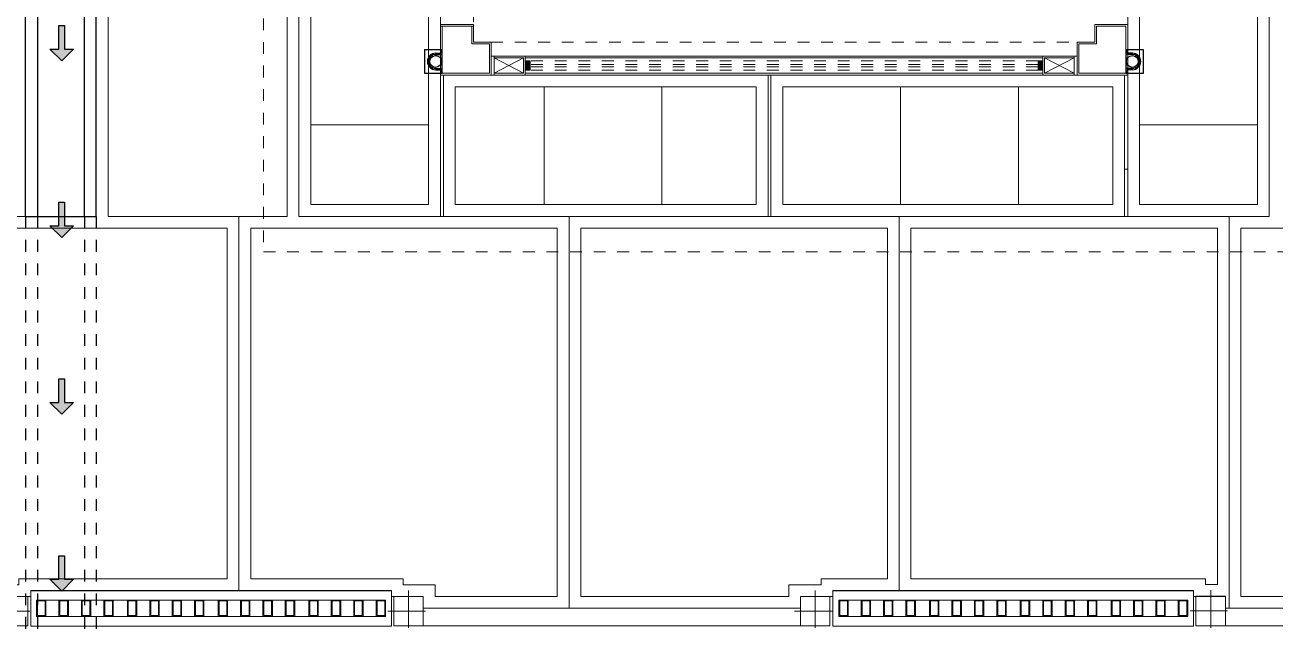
# Model space of a CAD drawing. Header units: metres. Extents: x 349703 to 349913, y 9282546 to 9282694.
# Drawn here: x 349797.55 to 349808.15, y 9282602.97 to 9282608.09 of the extents above; entities that cross this region are included whole.
import ezdxf

# ---------------------------------------------------------------- set-up
doc = ezdxf.new("R2010")
doc.units = ezdxf.units.M
doc.header["$LTSCALE"] = 0.25
for name, pattern in [('01 nivel$0$HIDDEN2', [0.1875, 0.125, -0.0625]), ('DASHDOT', [3.556, 2.54, -0.508, 0, -0.508]), ('EJE', [20, 15, -2.5, 0, -2.5]), ('HIDDEN', [0.375, 0.25, -0.125])]:
    doc.linetypes.add(name, pattern=pattern)
for name, color, linetype, lineweight in [('.', 7, 'Continuous', 0), ('0_ CUNETAS', 160, 'Continuous', 5), ('0_VANOS', 30, 'Continuous', 9), ('ARQ-FONDO', 253, 'CONTINUOUS', 9), ('CUNETAS-RED', 5, 'CONTINUOUS', 18)]:
    doc.layers.add(name, color=color, linetype=linetype, lineweight=lineweight)

# ---------------------------------------------------------------- blocks, each defined once
blk = doc.blocks.new('*U740')
at = {"linetype": 'Continuous', "true_color": 0xbebebe}
for points in [[(3032.131, 1351.189), (3032.131, 1351.269), (3032.171, 1351.269), (3032.171, 1351.189)], [(3036.481, 1351.189), (3036.481, 1351.269), (3036.521, 1351.269), (3036.521, 1351.189)]]:
    blk.add_hatch(color=9, dxfattribs=at).paths.add_polyline_path(points)
at = {"layer": '0_VANOS', "linetype": 'Continuous'}
for p, q in [((3032.131, 1351.269), (3032.171, 1351.269)), ((3032.131, 1351.269), (3032.131, 1351.189)), ((3032.171, 1351.269), (3032.171, 1351.189)), ((3036.481, 1351.189), (3036.481, 1351.269)), ((3036.481, 1351.269), (3036.521, 1351.269)), ((3036.521, 1351.269), (3036.521, 1351.189)), ((3032.171, 1351.189), (3032.131, 1351.189)), ((3036.521, 1351.189), (3036.481, 1351.189))]:
    blk.add_line(p, q, dxfattribs=at)
at = {"layer": '0_VANOS', "linetype": '01 nivel$0$HIDDEN2', "ltscale": 0.5}
for p, q in [((3032.171, 1351.269), (3036.481, 1351.269)), ((3032.171, 1351.239), (3036.481, 1351.239)), ((3032.171, 1351.219), (3036.481, 1351.219)), ((3032.171, 1351.189), (3036.481, 1351.189))]:
    blk.add_line(p, q, dxfattribs=at)
at = {"layer": '0_VANOS', "linetype": '01 nivel$0$HIDDEN2'}
blk.add_line((3036.481, 1351.269), (3036.521, 1351.269), dxfattribs=at)
blk = doc.blocks.new('junta vereda 0.8')
at = {"layer": 'ARQ-FONDO'}
blk.add_lwpolyline([(0.013, 0), (-0.013, 0), (-0.013, 0.8), (0.013, 0.8)], close=True, dxfattribs=at)
blk = doc.blocks.new('VESTIDORS')
at = {"layer": 'ARQ-FONDO'}
for p, q in [((349867.937, 9282570.713, 20.549), (349867.687, 9282570.583, 20.549)), ((349867.687, 9282570.713, 20.549), (349867.937, 9282570.583, 20.549)), ((349872.357, 9282570.713, 20.549), (349872.607, 9282570.583, 20.549)), ((349872.607, 9282570.713, 20.549), (349872.357, 9282570.583, 20.549))]:
    blk.add_line(p, q, dxfattribs=at)
at = {"layer": 'ARQ-FONDO', "lineweight": -2}
for p, q in [((349872.342, 9282570.728, -420.959), (349867.862, 9282570.728, -420.959)), ((349872.342, 9282570.713, -420.959), (349867.952, 9282570.713, -420.959)), ((349872.142, 9282570.568, -420.959), (349867.862, 9282570.568, -420.959)), ((349872.342, 9282570.583, -420.959), (349867.952, 9282570.583, -420.959))]:
    blk.add_line(p, q, dxfattribs=at)
at = {"layer": 'ARQ-FONDO', "linetype": 'HIDDEN', "ltscale": 0.7, "elevation": 20.549}
for points in [[(349874.562, 9282583.848), (349874.562, 9282569.068), (349865.732, 9282569.068), (349865.732, 9282583.848)], [(349873.062, 9282581.918), (349872.782, 9282581.918), (349872.782, 9282570.983), (349873.062, 9282570.983)], [(349872.632, 9282570.568), (349872.632, 9282570.848), (349867.662, 9282570.848), (349867.662, 9282570.568)]]:
    blk.add_lwpolyline(points, close=True, dxfattribs=at)
at = {"layer": 'ARQ-FONDO'}
for points, elevation in [([(349866.032, 9282573.246), (349866.032, 9282569.368), (349867.232, 9282569.368), (349867.232, 9282573.246)], -705.466), ([(349873.062, 9282573.246), (349873.062, 9282569.368), (349874.262, 9282569.368), (349874.262, 9282573.246)], 20.549), ([(349866.132, 9282573.146), (349866.132, 9282569.468), (349867.132, 9282569.468), (349867.132, 9282573.146)], -705.466), ([(349873.162, 9282573.146), (349873.162, 9282569.468), (349874.162, 9282569.468), (349874.162, 9282573.146)], 20.549), ([(349867.647, 9282570.583), (349867.247, 9282570.583), (349867.247, 9282570.983), (349867.497, 9282570.983), (349867.497, 9282570.833), (349867.647, 9282570.833)], 20.549), ([(349872.647, 9282570.583), (349873.047, 9282570.583), (349873.047, 9282570.983), (349872.797, 9282570.983), (349872.797, 9282570.833), (349872.647, 9282570.833)], 20.549), ([(349867.687, 9282570.728), (349867.662, 9282570.728), (349867.662, 9282570.568), (349867.687, 9282570.568)], 20.549), ([(349867.687, 9282570.713), (349867.937, 9282570.713), (349867.937, 9282570.583), (349867.687, 9282570.583)], 20.549), ([(349872.607, 9282570.713), (349872.357, 9282570.713), (349872.357, 9282570.583), (349872.607, 9282570.583)], 20.549), ([(349872.632, 9282570.728), (349872.607, 9282570.728), (349872.607, 9282570.568), (349872.632, 9282570.568)], 20.549), ([(349870.258, 9282570.568), (349867.258, 9282570.568), (349867.258, 9282569.368), (349870.258, 9282569.368)], 20.549), ([(349873.037, 9282570.568), (349870.283, 9282570.568), (349870.283, 9282569.368), (349873.037, 9282569.368)], 746.564), ([(349870.158, 9282570.468), (349867.358, 9282570.468), (349867.358, 9282569.468), (349870.158, 9282569.468)], 20.549), ([(349872.937, 9282570.468), (349870.383, 9282570.468), (349870.383, 9282569.468), (349872.937, 9282569.468)], 746.564)]:
    blk.add_lwpolyline(points, close=True, dxfattribs=dict(at, elevation=elevation))
at = {"layer": 'ARQ-FONDO', "lineweight": -2, "elevation": 20.549}
for points in [[(349867.662, 9282570.568), (349867.232, 9282570.568), (349867.232, 9282570.998), (349867.512, 9282570.998), (349867.512, 9282570.848), (349867.662, 9282570.848)], [(349872.632, 9282570.568), (349873.062, 9282570.568), (349873.062, 9282570.998), (349872.782, 9282570.998), (349872.782, 9282570.848), (349872.632, 9282570.848)], [(349867.687, 9282570.728), (349867.952, 9282570.728), (349867.952, 9282570.568), (349867.687, 9282570.568)], [(349872.607, 9282570.728), (349872.342, 9282570.728), (349872.342, 9282570.568), (349872.607, 9282570.568)]]:
    blk.add_lwpolyline(points, close=True, dxfattribs=at)
at = {"layer": 'ARQ-FONDO', "elevation": 20.549, "flags": 128}
blk.add_lwpolyline([(349873.047, 9282570.583), (349873.047, 9282570.983)], dxfattribs=at)
at = {"layer": 'ARQ-FONDO'}
for points, elevation in [([(349868.158, 9282570.468), (349868.158, 9282569.468)], 20.549), ([(349869.158, 9282570.468), (349869.158, 9282569.468)], 20.549), ([(349871.183, 9282570.468), (349871.183, 9282569.468)], 746.564), ([(349872.183, 9282570.468), (349872.183, 9282569.468)], 746.564), ([(349866.132, 9282570.146), (349867.132, 9282570.146)], -705.466), ([(349873.162, 9282570.146), (349874.162, 9282570.146)], 20.549)]:
    blk.add_lwpolyline(points, dxfattribs=dict(at, elevation=elevation))
at = {"layer": 'ARQ-FONDO', "xscale": -1, "rotation": 180}
blk.add_blockref('*U740', (346835.821, 9283921.877, 20.549), dxfattribs=at)
at = {"layer": 'ARQ-FONDO', "rotation": 180}
blk.add_blockref('junta vereda 0.8', (349867.245, 9282570.568, 20.549), dxfattribs=at)
blk = doc.blocks.new('hdgyt')
at = {"layer": 'ARQ-FONDO'}
for p, q in [((-37274.723, -199270.573), (-37274.748, -199270.573)), ((-37274.713, -199270.583), (-37274.748, -199270.583)), ((-37274.723, -199270.527), (-37274.723, -199270.573)), ((-37274.713, -199270.527), (-37274.713, -199270.583)), ((-37274.593, -199270.527), (-37274.593, -199270.583)), ((-37274.593, -199270.583), (-37274.558, -199270.583)), ((-37274.583, -199270.527), (-37274.583, -199270.573)), ((-37274.583, -199270.573), (-37274.558, -199270.573))]:
    blk.add_line(p, q, dxfattribs=at)
at = {"layer": 'ARQ-FONDO', "lineweight": 5}
blk.add_lwpolyline([(-37274.553, -199270.433), (-37274.753, -199270.433), (-37274.753, -199270.583), (-37274.553, -199270.583)], close=True, dxfattribs=at)
at = {"layer": 'ARQ-FONDO'}
blk.add_circle((-37274.653, -199270.527), 0.05, dxfattribs=at)
for centre, radius, start, end in [((-37274.653, -199270.527), 0.07, 0, 180), ((-37274.653, -199270.527), 0.06, 0, 180), ((-37274.748, -199270.578), 0.005, 90, 270), ((-37274.558, -199270.578), 0.005, 270, 90)]:
    blk.add_arc(centre, radius, start, end, dxfattribs=at)
blk = doc.blocks.new('CP.01')
at = {"layer": 'ARQ-FONDO'}
for p, q in [((347640.95, 9281812.628), (347641.06, 9281812.628)), ((347641.14, 9281812.628), (347641.25, 9281812.628)), ((347641.33, 9281812.628), (347641.44, 9281812.628)), ((347641.52, 9281812.628), (347641.64, 9281812.628)), ((347641.72, 9281812.628), (347641.83, 9281812.628)), ((347641.91, 9281812.628), (347642.02, 9281812.628)), ((347642.1, 9281812.628), (347642.21, 9281812.628)), ((347642.29, 9281812.628), (347642.41, 9281812.628)), ((347642.49, 9281812.628), (347642.6, 9281812.628)), ((347642.68, 9281812.628), (347642.79, 9281812.628)), ((347642.87, 9281812.628), (347642.98, 9281812.628)), ((347643.06, 9281812.628), (347643.18, 9281812.628)), ((347643.26, 9281812.628), (347643.37, 9281812.628)), ((347643.45, 9281812.628), (347643.56, 9281812.628)), ((347643.64, 9281812.628), (347643.75, 9281812.628)), ((347643.695, 9281812.628), (347643.75, 9281812.628)), ((347640.95, 9281812.488), (347641.06, 9281812.488)), ((347641.14, 9281812.488), (347641.25, 9281812.488)), ((347641.33, 9281812.488), (347641.44, 9281812.488)), ((347641.52, 9281812.488), (347641.64, 9281812.488)), ((347641.72, 9281812.488), (347641.83, 9281812.488)), ((347641.91, 9281812.488), (347642.02, 9281812.488)), ((347642.1, 9281812.488), (347642.21, 9281812.488)), ((347642.29, 9281812.488), (347642.41, 9281812.488)), ((347642.49, 9281812.488), (347642.6, 9281812.488)), ((347642.68, 9281812.488), (347642.79, 9281812.488)), ((347642.87, 9281812.488), (347642.98, 9281812.488)), ((347643.06, 9281812.488), (347643.18, 9281812.488)), ((347643.26, 9281812.488), (347643.37, 9281812.488)), ((347643.45, 9281812.488), (347643.56, 9281812.488)), ((347643.64, 9281812.488), (347643.75, 9281812.488)), ((347643.695, 9281812.488), (347643.75, 9281812.488))]:
    blk.add_line(p, q, dxfattribs=at)
blk.add_lwpolyline([(347643.88, 9281812.408), (347640.82, 9281812.408), (347640.82, 9281812.708), (347643.88, 9281812.708)], close=True, dxfattribs=at)
at = {"layer": 'ARQ-FONDO', "linetype": 'EJE'}
for points in [[(347640.87, 9281812.488), (347640.87, 9281812.628), (347640.95, 9281812.628), (347640.95, 9281812.488)], [(347640.877, 9281812.495), (347640.877, 9281812.62), (347640.942, 9281812.62), (347640.942, 9281812.495)], [(347641.06, 9281812.488), (347641.06, 9281812.628), (347641.14, 9281812.628), (347641.14, 9281812.488)], [(347641.067, 9281812.495), (347641.067, 9281812.62), (347641.132, 9281812.62), (347641.132, 9281812.495)], [(347641.25, 9281812.488), (347641.25, 9281812.628), (347641.33, 9281812.628), (347641.33, 9281812.488)], [(347641.257, 9281812.495), (347641.257, 9281812.62), (347641.322, 9281812.62), (347641.322, 9281812.495)], [(347641.44, 9281812.488), (347641.44, 9281812.628), (347641.52, 9281812.628), (347641.52, 9281812.488)], [(347641.447, 9281812.495), (347641.447, 9281812.62), (347641.512, 9281812.62), (347641.512, 9281812.495)], [(347641.64, 9281812.488), (347641.64, 9281812.628), (347641.72, 9281812.628), (347641.72, 9281812.488)], [(347641.647, 9281812.495), (347641.647, 9281812.62), (347641.712, 9281812.62), (347641.712, 9281812.495)], [(347641.83, 9281812.488), (347641.83, 9281812.628), (347641.91, 9281812.628), (347641.91, 9281812.488)], [(347641.837, 9281812.495), (347641.837, 9281812.62), (347641.902, 9281812.62), (347641.902, 9281812.495)], [(347642.02, 9281812.488), (347642.02, 9281812.628), (347642.1, 9281812.628), (347642.1, 9281812.488)], [(347642.027, 9281812.495), (347642.027, 9281812.62), (347642.092, 9281812.62), (347642.092, 9281812.495)], [(347642.21, 9281812.488), (347642.21, 9281812.628), (347642.29, 9281812.628), (347642.29, 9281812.488)], [(347642.217, 9281812.495), (347642.217, 9281812.62), (347642.282, 9281812.62), (347642.282, 9281812.495)], [(347642.41, 9281812.488), (347642.41, 9281812.628), (347642.49, 9281812.628), (347642.49, 9281812.488)], [(347642.417, 9281812.495), (347642.417, 9281812.62), (347642.482, 9281812.62), (347642.482, 9281812.495)], [(347642.6, 9281812.488), (347642.6, 9281812.628), (347642.68, 9281812.628), (347642.68, 9281812.488)], [(347642.607, 9281812.495), (347642.607, 9281812.62), (347642.672, 9281812.62), (347642.672, 9281812.495)], [(347642.79, 9281812.488), (347642.79, 9281812.628), (347642.87, 9281812.628), (347642.87, 9281812.488)], [(347642.797, 9281812.495), (347642.797, 9281812.62), (347642.862, 9281812.62), (347642.862, 9281812.495)], [(347642.98, 9281812.488), (347642.98, 9281812.628), (347643.06, 9281812.628), (347643.06, 9281812.488)], [(347642.987, 9281812.495), (347642.987, 9281812.62), (347643.052, 9281812.62), (347643.052, 9281812.495)], [(347643.18, 9281812.488), (347643.18, 9281812.628), (347643.26, 9281812.628), (347643.26, 9281812.488)], [(347643.187, 9281812.495), (347643.187, 9281812.62), (347643.252, 9281812.62), (347643.252, 9281812.495)], [(347643.37, 9281812.488), (347643.37, 9281812.628), (347643.45, 9281812.628), (347643.45, 9281812.488)], [(347643.377, 9281812.495), (347643.377, 9281812.62), (347643.442, 9281812.62), (347643.442, 9281812.495)], [(347643.56, 9281812.488), (347643.56, 9281812.628), (347643.64, 9281812.628), (347643.64, 9281812.488)], [(347643.567, 9281812.495), (347643.567, 9281812.62), (347643.632, 9281812.62), (347643.632, 9281812.495)], [(347643.75, 9281812.488), (347643.75, 9281812.628), (347643.83, 9281812.628), (347643.83, 9281812.488)], [(347643.75, 9281812.488), (347643.75, 9281812.628), (347643.83, 9281812.628), (347643.83, 9281812.488)], [(347643.757, 9281812.495), (347643.757, 9281812.62), (347643.822, 9281812.62), (347643.822, 9281812.495)]]:
    blk.add_lwpolyline(points, close=True, dxfattribs=at)
blk = doc.blocks.new('CP.2.1')
at = {"layer": 'ARQ-FONDO', "linetype": 'DASHDOT', "ltscale": 0.5}
for p, q in [((347518.494, 9281810.214), (347518.494, 9281810.564)), ((347521.944, 9281810.214), (347521.944, 9281810.564)), ((347518.669, 9281810.389), (347518.319, 9281810.389)), ((347522.119, 9281810.389), (347521.769, 9281810.389))]:
    blk.add_line(p, q, dxfattribs=at)
at = {"layer": 'ARQ-FONDO'}
for points in [[(347518.619, 9281810.514), (347518.369, 9281810.514), (347518.369, 9281810.264), (347518.619, 9281810.264)], [(347518.369, 9281810.514), (347518.369, 9281810.264), (347518.619, 9281810.264), (347518.619, 9281810.364), (347521.819, 9281810.364), (347521.819, 9281810.264), (347522.069, 9281810.264), (347522.069, 9281810.514)], [(347522.069, 9281810.514), (347521.819, 9281810.514), (347521.819, 9281810.264), (347522.069, 9281810.264)]]:
    blk.add_lwpolyline(points, close=True, dxfattribs=at)
blk = doc.blocks.new('3265')
at = {"layer": 'ARQ-FONDO', "linetype": 'DASHDOT', "ltscale": 0.5}
for p, q in [((350130.898, 9282603.576, 210.136), (350130.898, 9282603.226, 210.136)), ((350133.986, 9282603.576, 210.136), (350133.986, 9282603.226, 210.136)), ((350130.723, 9282603.401, 210.136), (350131.073, 9282603.401, 210.136)), ((350133.811, 9282603.401, 210.136), (350134.161, 9282603.401, 210.136))]:
    blk.add_line(p, q, dxfattribs=at)
at = {"layer": 'ARQ-FONDO', "elevation": 210.136}
for points in [[(350130.773, 9282603.276), (350131.023, 9282603.276), (350131.023, 9282603.526), (350130.773, 9282603.526)], [(350134.111, 9282603.276), (350134.111, 9282603.526), (350133.861, 9282603.526), (350133.861, 9282603.426), (350131.023, 9282603.426), (350131.023, 9282603.526), (350130.773, 9282603.526), (350130.773, 9282603.276)], [(350133.861, 9282603.276), (350134.111, 9282603.276), (350134.111, 9282603.526), (350133.861, 9282603.526)]]:
    blk.add_lwpolyline(points, close=True, dxfattribs=at)
blk = doc.blocks.new('CERCO PERIMETRICO')
at = {"layer": 'ARQ-FONDO'}
for name, p, rotation in [('CP.2.1', (697639.201, 18564413.506, 210.136), 180.0000001941535), ('CP.01', (697764.745, 18564415.699, 210.136), 180.0000001419629), ('CP.2.1', (697646.006, 18564413.506, 210.136), 180.0000001941535), ('CP.01', (697771.55, 18564415.699, 210.136), 180.0000001419629)]:
    blk.add_blockref(name, p, dxfattribs=dict(at, rotation=rotation))
blk.add_blockref('3265', (0, -0.283), dxfattribs=at)
blk = doc.blocks.new('DWD')
at = {"layer": 'ARQ-FONDO'}
for p, q in [((349952.265, 9282606.467), (349952.265, 9282620.645)), ((349953.984, 9282620.645), (349953.984, 9282606.467)), ((349962.214, 9282606.467), (349962.214, 9282620.646)), ((349928.274, 9282606.467), (349952.265, 9282606.467)), ((349953.984, 9282606.467), (349962.214, 9282606.467)), ((349951.708, 9282603.241), (349951.433, 9282603.241)), ((349954.768, 9282603.291), (349951.708, 9282603.291)), ((349951.708, 9282603.291), (349951.708, 9282603.241)), ((349954.768, 9282603.241), (349954.768, 9282603.291)), ((349954.788, 9282603.241), (349954.768, 9282603.241)), ((349955.038, 9282603.241), (349954.788, 9282603.241)), ((349955.038, 9282603.141), (349955.038, 9282603.241)), ((349958.513, 9282603.241), (349958.238, 9282603.241)), ((349958.238, 9282603.241), (349958.238, 9282603.141)), ((349961.573, 9282603.291), (349958.513, 9282603.291)), ((349958.513, 9282603.291), (349958.513, 9282603.241)), ((349961.573, 9282603.242), (349961.573, 9282603.291)), ((349961.593, 9282603.242), (349961.573, 9282603.242)), ((349961.843, 9282603.242), (349961.593, 9282603.242)), ((349961.843, 9282603.142), (349961.843, 9282603.242)), ((349958.238, 9282603.141), (349955.038, 9282603.141)), ((349964.68, 9282603.142), (349961.843, 9282603.142))]:
    blk.add_line(p, q, dxfattribs=at)
at = {"layer": 'ARQ-FONDO', "flags": 128}
for points in [[(349953.884, 9282606.467), (349952.365, 9282606.467), (349952.365, 9282609.167), (349953.884, 9282609.167)], [(349950.775, 9282606.367), (349953.375, 9282606.367), (349953.375, 9282603.391), (349951.608, 9282603.391), (349951.608, 9282603.341), (349951.333, 9282603.341), (349951.333, 9282603.241), (349950.776, 9282603.241)], [(349953.575, 9282606.367), (349956.175, 9282606.367), (349956.175, 9282603.241), (349955.138, 9282603.241), (349955.138, 9282603.341), (349954.868, 9282603.341), (349954.868, 9282603.391), (349953.575, 9282603.391)], [(349956.375, 9282606.367), (349958.975, 9282606.367), (349958.975, 9282603.391), (349958.413, 9282603.391), (349958.413, 9282603.341), (349958.138, 9282603.341), (349958.138, 9282603.241), (349956.375, 9282603.241)], [(349959.175, 9282606.367), (349961.775, 9282606.367), (349961.775, 9282603.342), (349961.673, 9282603.342), (349961.673, 9282603.391), (349959.175, 9282603.391)], [(349961.975, 9282606.367), (349964.832, 9282606.367), (349964.832, 9282603.342), (349964.58, 9282603.342), (349964.58, 9282603.242), (349961.975, 9282603.242)]]:
    blk.add_lwpolyline(points, close=True, dxfattribs=at)
for points in [[(349953.475, 9282603.291), (349953.475, 9282606.467)], [(349956.275, 9282603.141), (349956.275, 9282606.467)], [(349959.075, 9282603.291), (349959.075, 9282606.467)], [(349961.875, 9282603.142), (349961.875, 9282606.467)]]:
    blk.add_lwpolyline(points, dxfattribs=at)
blk = doc.blocks.new('*U2185')
at = {"layer": '.', "lineweight": 30}
h = blk.add_hatch(color=1, dxfattribs=at)
h.dxf.hatch_style = 1
h.paths.add_polyline_path([(-0.025, -0.05), (-0.1, -0.05), (0, -0.15), (0.1, -0.05), (0.025, -0.05), (0.025, 0.15), (-0.025, 0.15)])
at = {"layer": '0_ CUNETAS', "color": 1, "lineweight": 30}
blk.add_lwpolyline([(-0.1, -0.05), (-0.025, -0.05), (-0.025, 0.15), (0.025, 0.15), (0.025, -0.05), (0.1, -0.05), (0, -0.15)], close=True, dxfattribs=at)
blk = doc.blocks.new('*U2181')
at = {"layer": '0_ CUNETAS', "color": 0, "linetype": 'ByBlock', "lineweight": -2, "transparency": 16777216}
for p in [(0, 12), (0, 10.5), (0, 9), (0, 7.5)]:
    blk.add_blockref('*U2185', p, dxfattribs=at)
blk = doc.blocks.new('montante')
at = {"layer": 'ARQ-FONDO', "lineweight": 30}
for p, q in [((0, 0.07), (0.045, 0.07)), ((0, 0.06), (0.055, 0.06)), ((0.045, 0.07), (0.045, 0.095)), ((0, -0.06), (0.055, -0.06)), ((0, -0.07), (0.045, -0.07)), ((0.045, -0.07), (0.045, -0.095))]:
    blk.add_line(p, q, dxfattribs=at)
blk.add_lwpolyline([(-0.095, 0.1), (-0.095, -0.1), (0.055, -0.1), (0.055, 0.1)], close=True, dxfattribs=at)
blk.add_circle((0, 0), 0.05, dxfattribs=at)
for centre, radius, start, end in [((0, 0), 0.07, 90, 270), ((0, 0), 0.06, 90, 270), ((0.05, 0.095), 0.005, 0, 180), ((0.05, -0.095), 0.005, 180, 0)]:
    blk.add_arc(centre, radius, start, end, dxfattribs=at)
blk = doc.blocks.new('drenaje')
at = {"layer": 'CUNETAS-RED', "lineweight": 30}
for p, q in [((79.995, -69.071), (79.995, -19.21)), ((79.395, -69.071), (79.395, -34.786)), ((79.395, -69.071), (79.495, -69.071)), ((79.895, -69.071), (79.995, -69.071))]:
    blk.add_line(p, q, dxfattribs=at)
at = {"layer": 'CUNETAS-RED', "linetype": '01 nivel$0$HIDDEN2', "lineweight": 30}
for p, q in [((79.395, -69.071), (79.395, -80.061)), ((79.495, -69.071), (79.495, -80.017)), ((79.895, -69.071), (79.895, -79.842)), ((79.995, -69.071), (79.995, -79.799))]:
    blk.add_line(p, q, dxfattribs=at)
at = {"layer": 'CUNETAS-RED', "lineweight": 30, "flags": 128}
blk.add_lwpolyline([(79.495, -34.179), (79.495, -69.071), (79.895, -69.071), (79.895, -19.31), (79.495, -19.31), (79.495, -34.179)], dxfattribs=at)
at = {"layer": 'CUNETAS-RED', "lineweight": 0}
blk.add_blockref('*U2181', (79.701, -79.601), dxfattribs=at)
at = {"layer": 'CUNETAS-RED', "lineweight": 30}
blk.add_blockref('montante', (82.873, -67.756, 726.015), dxfattribs=at)
at = {"layer": 'CUNETAS-RED', "lineweight": 30, "rotation": 180}
blk.add_blockref('montante', (88.784, -67.756, 726.015), dxfattribs=at)

msp = doc.modelspace()

# ---------------------------------------------------------------- block references
at = {"layer": 'ARQ-FONDO'}
for name, p in [('CERCO PERIMETRICO', (-323.294, 0, -210.136)), ('DWD', (-154.114, 0))]:
    msp.add_blockref(name, p, dxfattribs=at)
at = {"layer": 'ARQ-FONDO', "xscale": -1}
msp.add_blockref('VESTIDORS', (699674.132, 37.099, 705.466), dxfattribs=at)
at = {"layer": 'ARQ-FONDO', "xscale": -1, "rotation": 89.99969846459416}
msp.add_blockref('hdgyt', (150530.306, 9245334.178, 726.015), dxfattribs=at)
at = {"layer": 'CUNETAS-RED', "lineweight": 30}
msp.add_blockref('drenaje', (349718.156, 9282675.538), dxfattribs=at)

doc.saveas('drawing.dxf')
